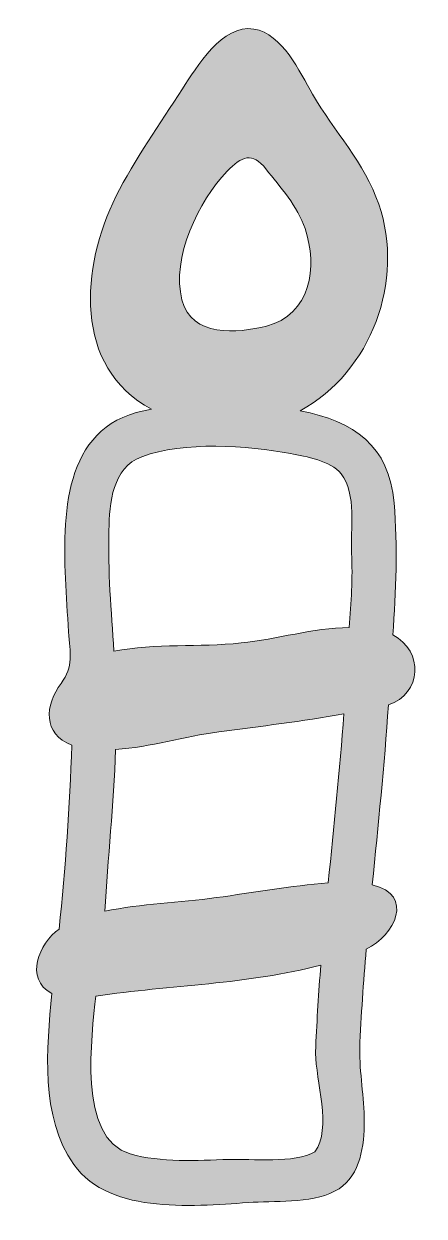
# Model space of a CAD drawing. Header units: inches. Extents: x -1 to 33, y -1 to 102.
import ezdxf

# ---------------------------------------------------------------- set-up
doc = ezdxf.new("R2010")
doc.units = ezdxf.units.IN
doc.header["$MEASUREMENT"] = 0
doc.layers.add('Layer 1', color=7, linetype='Continuous')

msp = doc.modelspace()

# ---------------------------------------------------------------- hatches: boundary and pattern name
at = {"layer": 'Layer 1', "true_color": 0xee2c36}
h = msp.add_hatch(color=240, dxfattribs=at)
h.dxf.hatch_style = 2
edge = h.paths.add_edge_path()
edge.add_spline(control_points=[(30.74, 49.25), (31.02, 53.02), (31.16, 56.87), (30.85, 60.65), (30.43, 65.57), (27.41, 67.73), (22.74, 68.6), (28.91, 72), (31.79, 79.8), (29.53, 86.43), (28.32, 89.99), (25.67, 92.74), (23.81, 95.95), (22.69, 97.87), (21.23, 101.15), (18.74, 101.56), (16.04, 102.01), (13.79, 98.26), (12.59, 96.39), (10.66, 93.37), (8.45, 90.31), (6.85, 87.11), (3.82, 81.04), (3.12, 72.38), (9.92, 68.73), (2.46, 67.64), (2.24, 60.17), (2.49, 54.13), (2.55, 52.6), (2.66, 51.06), (2.76, 49.53), (2.89, 47.66), (3.2, 46.55), (2.11, 45.06), (0.72, 43.18), (0.52, 40.7), (3.04, 39.74), (2.87, 34.46), (2.5, 29.11), (1.94, 23.86), (0.23, 22.62), (-1.1, 19.59), (1.32, 18.29), (0.87, 13.59), (0.3, 7.62), (3.21, 3.54), (6.39, -0.93), (13.93, -0.01), (18.7, 0.27), (20.95, 0.39), (24.13, 0.17), (26.1, 1.44), (27.94, 2.64), (28.28, 5.22), (28.28, 7.24), (28.27, 9.35), (27.86, 11.44), (27.88, 13.55), (28, 16.41), (28.2, 19.27), (28.45, 22.12), (30.92, 23.33), (32.64, 26.78), (28.97, 27.68), (29.47, 32.81), (30.02, 37.98), (30.36, 43.22), (33.23, 44.14), (33.44, 47.88), (30.74, 49.25)], knot_values=[0, 0, 0, 0, 1, 1, 1, 2, 2, 2, 3, 3, 3, 4, 4, 4, 5, 5, 5, 6, 6, 6, 7, 7, 7, 8, 8, 8, 9, 9, 9, 10, 10, 10, 11, 11, 11, 12, 12, 12, 13, 13, 13, 14, 14, 14, 15, 15, 15, 16, 16, 16, 17, 17, 17, 18, 18, 18, 19, 19, 19, 20, 20, 20, 21, 21, 21, 22, 22, 22, 23, 23, 23, 23], degree=3, periodic=1)
edge = h.paths.add_edge_path()
edge.add_spline(control_points=[(16.44, 89.28), (17.69, 90.56), (18.59, 91), (19.79, 89.48), (21.03, 87.91), (22.52, 86.26), (23.17, 84.33), (24.28, 81.02), (23.66, 76.87), (19.83, 75.91), (17.32, 75.29), (13.36, 74.93), (12.54, 78.17), (11.62, 81.78), (13.96, 86.74), (16.44, 89.28)], knot_values=[0, 0, 0, 0, 1, 1, 1, 2, 2, 2, 3, 3, 3, 4, 4, 4, 5, 5, 5, 5], degree=3, periodic=1)
edge = h.paths.add_edge_path()
edge.add_spline(control_points=[(24.02, 4.62), (22.3, 3.61), (18.52, 4.03), (16.57, 3.97), (13.87, 3.88), (10.71, 3.69), (8.08, 4.45), (3.48, 5.77), (4.78, 14.68), (5.11, 18.08), (11.55, 19.01), (18.22, 19.09), (24.53, 20.74), (24.34, 18.41), (24.19, 16.06), (24.09, 13.7), (24.09, 13.7), (24.09, 13.71), (24.09, 13.71), (24.08, 13.51), (24.08, 13.31), (24.08, 13.12), (24.08, 10.86), (25.5, 6.59), (24.02, 4.62)], knot_values=[0, 0, 0, 0, 1, 1, 1, 2, 2, 2, 3, 3, 3, 4, 4, 4, 5, 5, 5, 6, 6, 6, 7, 7, 7, 8, 8, 8, 8], degree=3, periodic=1)
edge = h.paths.add_edge_path()
edge.add_spline(control_points=[(25.17, 27.85), (21.95, 27.59), (18.71, 27.01), (15.51, 26.57), (12.31, 26.12), (9.04, 26.06), (5.88, 25.39), (6.16, 29.99), (6.65, 34.56), (6.82, 39.36), (9.85, 39.56), (12.74, 40.51), (15.74, 40.89), (19.33, 41.35), (22.93, 41.81), (26.51, 42.43), (26.17, 37.57), (25.65, 32.72), (25.17, 27.85)], knot_values=[0, 0, 0, 0, 1, 1, 1, 2, 2, 2, 3, 3, 3, 4, 4, 4, 5, 5, 5, 6, 6, 6, 6], degree=3, periodic=1)
edge = h.paths.add_edge_path()
edge.add_spline(control_points=[(26.98, 49.9), (23.81, 49.84), (20.78, 48.89), (17.65, 48.56), (13.99, 48.17), (10.31, 48.54), (6.67, 47.85), (6.45, 51.32), (6.14, 54.8), (6.24, 58.28), (6.3, 60.64), (6.52, 63.68), (9.09, 64.64), (12.73, 66), (18.17, 65.59), (21.92, 64.91), (23.24, 64.67), (25.38, 64.3), (26.28, 63.16), (27.64, 61.44), (27.08, 58.32), (27.18, 56.3), (27.18, 56.3), (27.18, 56.3), (27.18, 56.3), (27.29, 54.17), (27.14, 52.03), (26.98, 49.9)], knot_values=[0, 0, 0, 0, 1, 1, 1, 2, 2, 2, 3, 3, 3, 4, 4, 4, 5, 5, 5, 6, 6, 6, 7, 7, 7, 8, 8, 8, 9, 9, 9, 9], degree=3, periodic=1)

# ---------------------------------------------------------------- linework, layer by layer
at = {"layer": 'Layer 1', "lineweight": 0}
for points, knots in [([(30.74, 49.25), (31.02, 53.02), (31.16, 56.87), (30.85, 60.65), (30.43, 65.57), (27.41, 67.73), (22.74, 68.6), (28.91, 72), (31.79, 79.8), (29.53, 86.43), (28.32, 89.99), (25.67, 92.74), (23.81, 95.95), (22.69, 97.87), (21.23, 101.15), (18.74, 101.56), (16.04, 102.01), (13.79, 98.26), (12.59, 96.39), (10.66, 93.37), (8.45, 90.31), (6.85, 87.11), (3.82, 81.04), (3.12, 72.38), (9.92, 68.73), (2.46, 67.64), (2.24, 60.17), (2.49, 54.13), (2.55, 52.6), (2.66, 51.06), (2.76, 49.53), (2.89, 47.66), (3.2, 46.55), (2.11, 45.06), (0.72, 43.18), (0.52, 40.7), (3.04, 39.74), (2.87, 34.46), (2.5, 29.11), (1.94, 23.86), (0.23, 22.62), (-1.1, 19.59), (1.32, 18.29), (0.87, 13.59), (0.3, 7.62), (3.21, 3.54), (6.39, -0.93), (13.93, -0.01), (18.7, 0.27), (20.95, 0.39), (24.13, 0.17), (26.1, 1.44), (27.94, 2.64), (28.28, 5.22), (28.28, 7.24), (28.27, 9.35), (27.86, 11.44), (27.88, 13.55), (28, 16.41), (28.2, 19.27), (28.45, 22.12), (30.92, 23.33), (32.64, 26.78), (28.97, 27.68), (29.47, 32.81), (30.02, 37.98), (30.36, 43.22), (33.23, 44.14), (33.44, 47.88), (30.74, 49.25)], [0, 0, 0, 0, 1, 1, 1, 2, 2, 2, 3, 3, 3, 4, 4, 4, 5, 5, 5, 6, 6, 6, 7, 7, 7, 8, 8, 8, 9, 9, 9, 10, 10, 10, 11, 11, 11, 12, 12, 12, 13, 13, 13, 14, 14, 14, 15, 15, 15, 16, 16, 16, 17, 17, 17, 18, 18, 18, 19, 19, 19, 20, 20, 20, 21, 21, 21, 22, 22, 22, 23, 23, 23, 23]), ([(16.44, 89.28), (17.69, 90.56), (18.59, 91), (19.79, 89.48), (21.03, 87.91), (22.52, 86.26), (23.17, 84.33), (24.28, 81.02), (23.66, 76.87), (19.83, 75.91), (17.32, 75.29), (13.36, 74.93), (12.54, 78.17), (11.62, 81.78), (13.96, 86.74), (16.44, 89.28)], [0, 0, 0, 0, 1, 1, 1, 2, 2, 2, 3, 3, 3, 4, 4, 4, 5, 5, 5, 5]), ([(26.98, 49.9), (23.81, 49.84), (20.78, 48.89), (17.65, 48.56), (13.99, 48.17), (10.31, 48.54), (6.67, 47.85), (6.45, 51.32), (6.14, 54.8), (6.24, 58.28), (6.3, 60.64), (6.52, 63.68), (9.09, 64.64), (12.73, 66), (18.17, 65.59), (21.92, 64.91), (23.24, 64.67), (25.38, 64.3), (26.28, 63.16), (27.64, 61.44), (27.08, 58.32), (27.18, 56.3), (27.18, 56.3), (27.18, 56.3), (27.18, 56.3), (27.29, 54.17), (27.14, 52.03), (26.98, 49.9)], [0, 0, 0, 0, 1, 1, 1, 2, 2, 2, 3, 3, 3, 4, 4, 4, 5, 5, 5, 6, 6, 6, 7, 7, 7, 8, 8, 8, 9, 9, 9, 9]), ([(25.17, 27.85), (21.95, 27.59), (18.71, 27.01), (15.51, 26.57), (12.31, 26.12), (9.04, 26.06), (5.88, 25.39), (6.16, 29.99), (6.65, 34.56), (6.82, 39.36), (9.85, 39.56), (12.74, 40.51), (15.74, 40.89), (19.33, 41.35), (22.93, 41.81), (26.51, 42.43), (26.17, 37.57), (25.65, 32.72), (25.17, 27.85)], [0, 0, 0, 0, 1, 1, 1, 2, 2, 2, 3, 3, 3, 4, 4, 4, 5, 5, 5, 6, 6, 6, 6]), ([(24.02, 4.62), (22.3, 3.61), (18.52, 4.03), (16.57, 3.97), (13.87, 3.88), (10.71, 3.69), (8.08, 4.45), (3.48, 5.77), (4.78, 14.68), (5.11, 18.08), (11.55, 19.01), (18.22, 19.09), (24.53, 20.74), (24.34, 18.41), (24.19, 16.06), (24.09, 13.7), (24.09, 13.7), (24.09, 13.71), (24.09, 13.71), (24.08, 13.51), (24.08, 13.31), (24.08, 13.12), (24.08, 10.86), (25.5, 6.59), (24.02, 4.62)], [0, 0, 0, 0, 1, 1, 1, 2, 2, 2, 3, 3, 3, 4, 4, 4, 5, 5, 5, 6, 6, 6, 7, 7, 7, 8, 8, 8, 8])]:
    msp.add_open_spline(points, degree=3, knots=knots, dxfattribs=at)

doc.saveas('drawing.dxf')
